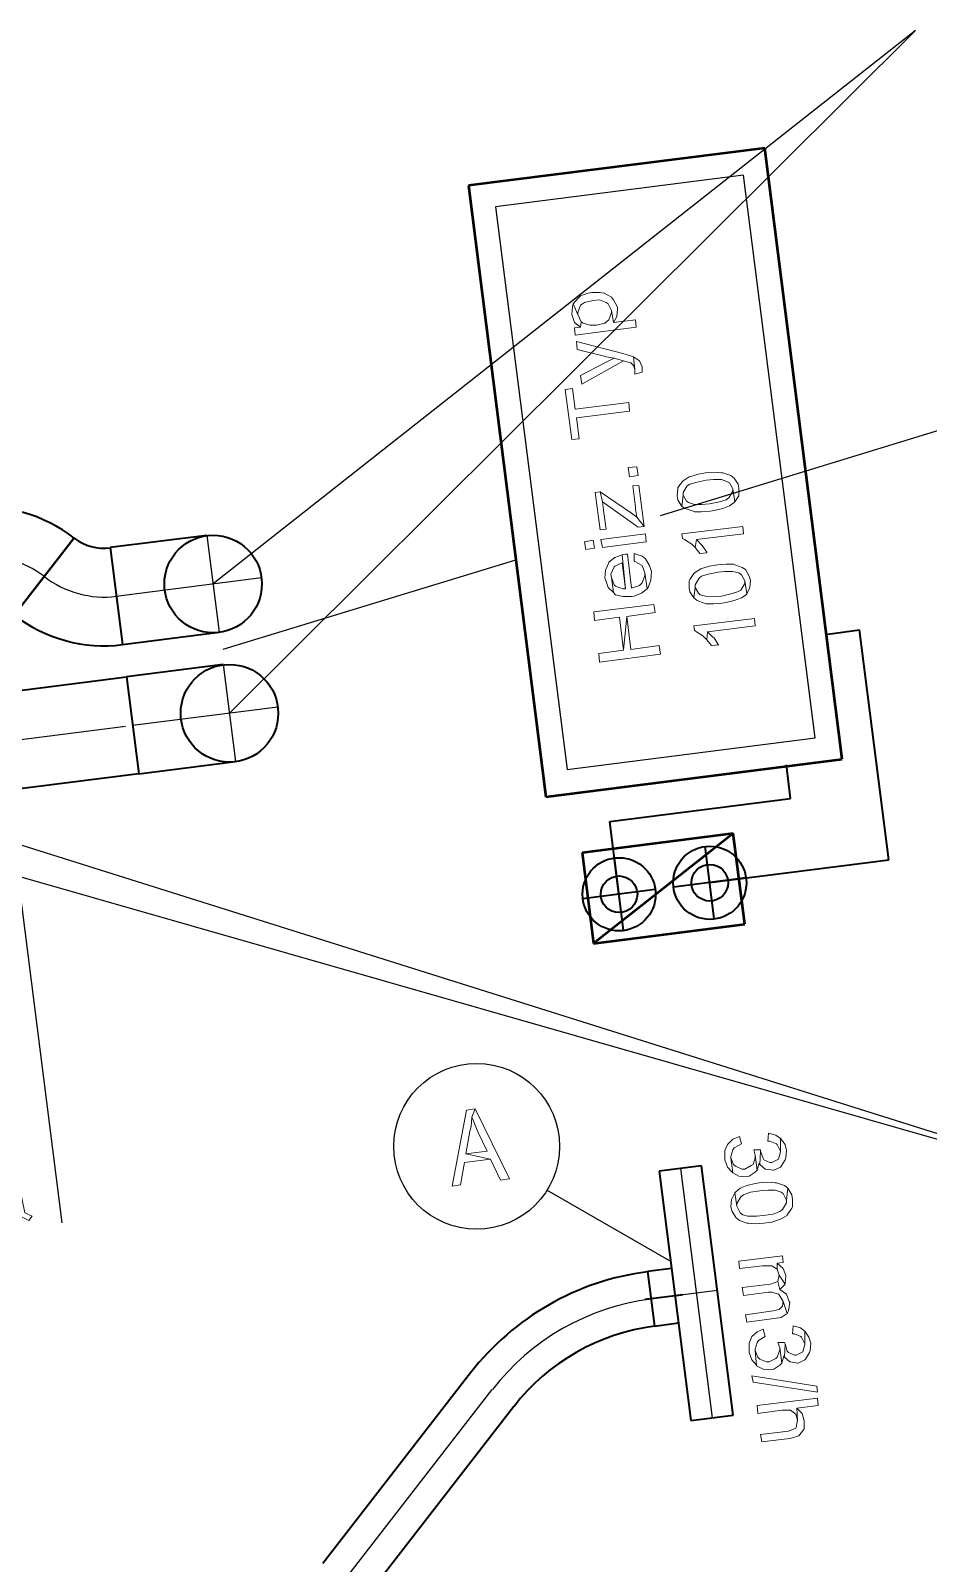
# Model space of a CAD drawing. Header units: metres. Extents: x 2713732.4 to 2713757.2, y 1226081.6 to 1226111.3.
# Drawn here: x 2713745.112 to 2713746.584, y 1226094.084 to 1226096.597 of the extents above; entities that cross this region are included whole.
import ezdxf

# ---------------------------------------------------------------- set-up
doc = ezdxf.new("R2010")
doc.units = ezdxf.units.M
for name, pattern in [('DASHDOT', [1, 0.5, -0.25, 0, -0.25]), ('DASHED', [0.75, 0.5, -0.25]), ('HIDDENX2', [0.75, 0.5, -0.25])]:
    doc.linetypes.add(name, pattern=pattern)
doc.layers.add('einlagen_boden_erstes_og', color=7, linetype='Continuous', true_color=0x000000)

msp = doc.modelspace()

# ---------------------------------------------------------------- linework, layer by layer
at = {"layer": 'einlagen_boden_erstes_og', "color": 7, "linetype": 'Continuous', "lineweight": 25, "extrusion": (0.000477202, 0.001815, 0.999998)}
for p, q in [((2713746.5633, 1226096.597, -0.1714), (2713745.4108, 1226095.69, -0.1692)), ((2713746.5633, 1226096.597, -0.1714), (2713745.4377, 1226095.478, -0.1688)), ((2713744.003, 1226095.6058, -0.1684), (2713746.9219, 1226094.6869, -0.1681)), ((2713745.1631, 1226094.6422, -0.1672), (2713745.0489, 1226095.5422, -0.1687)), ((2713744.5503, 1226095.3654, -0.1682), (2713746.9219, 1226094.6869, -0.1681)), ((2713746.1616, 1226094.5787, -0.1675), (2713745.9584, 1226094.6957, -0.1676))]:
    msp.add_line(p, q, dxfattribs=at)
at = {"layer": 'einlagen_boden_erstes_og', "color": 1, "linetype": 'Continuous', "lineweight": 50, "true_color": 0xff0000, "extrusion": (0.000477202, 0.001815, 0.999998)}
for p, q in [((2713746.3158, 1226096.4045, -0.1709), (2713745.8297, 1226096.3428, -0.1706)), ((2713746.443, 1226095.4025, -0.1692), (2713746.3158, 1226096.4045, -0.1709)), ((2713745.8297, 1226096.3428, -0.1706), (2713745.9569, 1226095.3408, -0.1688)), ((2713745.9569, 1226095.3408, -0.1688), (2713746.443, 1226095.4025, -0.1692))]:
    msp.add_line(p, q, dxfattribs=at)
at = {"layer": 'einlagen_boden_erstes_og', "color": 1, "linetype": 'Continuous', "lineweight": 25, "true_color": 0xff0000, "extrusion": (0.000477202, 0.001815, 0.999998)}
for p, q in [((2713746.2812, 1226096.3598, -0.1708), (2713745.8744, 1226096.3082, -0.1705)), ((2713746.3983, 1226095.4372, -0.1692), (2713746.2812, 1226096.3598, -0.1708)), ((2713745.8744, 1226096.3082, -0.1705), (2713745.9915, 1226095.3856, -0.1689)), ((2713745.9915, 1226095.3856, -0.1689), (2713746.3983, 1226095.4372, -0.1692))]:
    msp.add_line(p, q, dxfattribs=at)
at = {"layer": 'einlagen_boden_erstes_og', "color": 7, "linetype": 'HIDDENX2', "lineweight": 25, "extrusion": (0.000477202, 0.001815, 0.999998)}
msp.add_line((2713745.4276, 1226095.5827, -0.169), (2713746.6519, 1226095.9571, -0.1703), dxfattribs=at)
at = {"layer": 'einlagen_boden_erstes_og', "color": 1, "linetype": 'Continuous', "lineweight": 35, "true_color": 0xff0000, "extrusion": (0.000477202, 0.001815, 0.999998)}
for p, q in [((2713745.0849, 1226095.6388, -0.1689), (2713745.1829, 1226095.7653, -0.1692)), ((2713745.1829, 1226095.7653, -0.1692), (2713745.0849, 1226095.6388, -0.1689)), ((2713745.4007, 1226095.7693, -0.1693), (2713745.242, 1226095.7492, -0.1692)), ((2713745.242, 1226095.7492, -0.1692), (2713745.2621, 1226095.5904, -0.1689)), ((2713745.242, 1226095.7492, -0.1692), (2713745.2621, 1226095.5904, -0.1689)), ((2713745.2621, 1226095.5904, -0.1689), (2713745.4208, 1226095.6106, -0.169)), ((2713746.3583, 1226095.3378, -0.169), (2713746.3513, 1226095.3931, -0.1691)), ((2713746.0616, 1226095.3001, -0.1688), (2713746.3583, 1226095.3378, -0.169)), ((2713746.0767, 1226095.1811, -0.1686), (2713746.0616, 1226095.3001, -0.1688))]:
    msp.add_line(p, q, dxfattribs=at)
at = {"layer": 'einlagen_boden_erstes_og', "color": 7, "linetype": 'DASHDOT', "lineweight": 25, "extrusion": (0.000477202, 0.001815, 0.999998)}
for p, q in [((2713745.4007, 1226095.7693, -0.1693), (2713745.4208, 1226095.6106, -0.169)), ((2713745.252, 1226095.6698, -0.1691), (2713745.4901, 1226095.7, -0.1692)), ((2713745.4276, 1226095.5574, -0.169), (2713745.4477, 1226095.3986, -0.1687)), ((2713745.2789, 1226095.4579, -0.1687), (2713745.517, 1226095.4881, -0.1689)), ((2713744.771, 1226095.3934, -0.1683), (2713745.2789, 1226095.4579, -0.1687)), ((2713745.6266, 1226094.0561, -0.1663), (2713745.8689, 1226094.3688, -0.167))]:
    msp.add_line(p, q, dxfattribs=at)
at = {"layer": 'einlagen_boden_erstes_og', "color": 5, "linetype": 'DASHED', "lineweight": 35, "true_color": 0x0000ff, "extrusion": (0.000477202, 0.001815, 0.999998)}
for p, q in [((2713746.4192, 1226095.6076, -0.1695), (2713746.4714, 1226095.6142, -0.1696)), ((2713746.5193, 1226095.2373, -0.1689), (2713746.4714, 1226095.6142, -0.1696)), ((2713746.2255, 1226095.2, -0.1687), (2713746.5193, 1226095.2373, -0.1689))]:
    msp.add_line(p, q, dxfattribs=at)
at = {"layer": 'einlagen_boden_erstes_og', "color": 150, "linetype": 'Continuous', "lineweight": 35, "true_color": 0x0080ff, "extrusion": (0.000477202, 0.001815, 0.999998)}
for p, q in [((2713745.4276, 1226095.5574, -0.169), (2713745.2689, 1226095.5372, -0.1688)), ((2713744.761, 1226095.4728, -0.1685), (2713745.2689, 1226095.5372, -0.1688)), ((2713745.2689, 1226095.5372, -0.1688), (2713745.289, 1226095.3785, -0.1686)), ((2713745.2689, 1226095.5372, -0.1688), (2713745.289, 1226095.3785, -0.1686)), ((2713745.289, 1226095.3785, -0.1686), (2713744.7811, 1226095.314, -0.1682)), ((2713745.289, 1226095.3785, -0.1686), (2713745.4477, 1226095.3986, -0.1687)), ((2713746.2123, 1226094.7356, -0.1678), (2713746.1428, 1226094.7268, -0.1678)), ((2713746.1428, 1226094.7268, -0.1678), (2713746.1947, 1226094.3181, -0.1671)), ((2713746.2642, 1226094.3269, -0.1671), (2713746.2123, 1226094.7356, -0.1678)), ((2713746.1631, 1226094.5671, -0.1675), (2713746.1234, 1226094.5621, -0.1675)), ((2713746.1234, 1226094.5621, -0.1675), (2713746.1348, 1226094.4728, -0.1673)), ((2713746.1787, 1226094.5237, -0.1674), (2713746.1192, 1226094.5161, -0.1674)), ((2713746.1812, 1226094.524, -0.1674), (2713746.1212, 1226094.5164, -0.1674)), ((2713746.1348, 1226094.4728, -0.1673), (2713746.1744, 1226094.4778, -0.1674)), ((2713745.591, 1226094.0837, -0.1664), (2713745.8333, 1226094.3964, -0.167)), ((2713745.6622, 1226094.0286, -0.1663), (2713745.9044, 1226094.3413, -0.167)), ((2713746.1947, 1226094.3181, -0.1671), (2713746.2642, 1226094.3269, -0.1671))]:
    msp.add_line(p, q, dxfattribs=at)
at = {"layer": 'einlagen_boden_erstes_og', "color": 7, "linetype": 'HIDDENX2', "lineweight": 50, "extrusion": (0.000477202, 0.001815, 0.999998)}
for p, q in [((2713746.2641, 1226095.2805, -0.1689), (2713746.0161, 1226095.249, -0.1687)), ((2713746.2641, 1226095.2805, -0.1689), (2713746.035, 1226095.1002, -0.1684)), ((2713746.283, 1226095.1317, -0.1686), (2713746.2641, 1226095.2805, -0.1689)), ((2713746.0161, 1226095.249, -0.1687), (2713746.035, 1226095.1002, -0.1684)), ((2713746.035, 1226095.1002, -0.1684), (2713746.283, 1226095.1317, -0.1686))]:
    msp.add_line(p, q, dxfattribs=at)
at = {"layer": 'einlagen_boden_erstes_og', "color": 7, "linetype": 'DASHDOT', "lineweight": 35, "extrusion": (0.000477202, 0.001815, 0.999998)}
for p, q in [((2713746.2331, 1226095.1405, -0.1686), (2713746.218, 1226095.2595, -0.1688)), ((2713746.0843, 1226095.1216, -0.1685), (2713746.0692, 1226095.2406, -0.1687)), ((2713746.2851, 1226095.2075, -0.1687), (2713746.166, 1226095.1924, -0.1686)), ((2713746.1363, 1226095.1887, -0.1686), (2713746.0172, 1226095.1735, -0.1685))]:
    msp.add_line(p, q, dxfattribs=at)
at = {"layer": 'einlagen_boden_erstes_og', "color": 150, "linetype": 'Continuous', "lineweight": 25, "true_color": 0x0080ff, "extrusion": (0.000477202, 0.001815, 0.999998)}
for p, q in [((2713746.1776, 1226094.7312, -0.1678), (2713746.2294, 1226094.3225, -0.1671)), ((2713746.2382, 1226094.5313, -0.1675), (2713746.1688, 1226094.5224, -0.1674))]:
    msp.add_line(p, q, dxfattribs=at)
at = {"layer": 'einlagen_boden_erstes_og', "color": 1, "lineweight": 0}
for points in [[(2713746.0016, 1226096.149), (2713746.0092, 1226096.1316), (2713746.0092, 1226096.1348), (2713746.0135, 1226096.1468), (2713746.02, 1226096.1511), (2713746.0342, 1226096.1544), (2713746.045, 1226096.1555), (2713746.0559, 1226096.1511), (2713746.0592, 1226096.149), (2713746.0646, 1226096.1381), (2713746.0678, 1226096.1186), (2713746.0733, 1226096.1283), (2713746.0744, 1226096.1403), (2713746.0744, 1226096.1435), (2713746.0678, 1226096.1555), (2713746.0646, 1226096.1598), (2713746.0526, 1226096.1663), (2713746.045, 1226096.1674), (2713746.032, 1226096.1674), (2713746.0255, 1226096.1663), (2713746.0135, 1226096.162), (2713746.0103, 1226096.1587)], [(2713745.9994, 1226096.1316), (2713746.0038, 1226096.1186), (2713746.0135, 1226096.1109), (2713746.0146, 1226096.1196), (2713746.0092, 1226096.1316), (2713746.0016, 1226096.149), (2713746.0005, 1226096.1446)], [(2713746.0038, 1226096.1099), (2713746.0048, 1226096.0979), (2713746.1048, 1226096.1109), (2713746.1037, 1226096.1229), (2713746.0678, 1226096.1186), (2713746.0646, 1226096.1381), (2713746.0646, 1226096.1348), (2713746.0602, 1226096.1229), (2713746.0537, 1226096.1175), (2713746.0396, 1226096.1142), (2713746.0287, 1226096.1142), (2713746.0179, 1226096.1175), (2713746.0146, 1226096.1196), (2713746.0135, 1226096.1109)], [(2713746.007, 1226096.0871), (2713746.0081, 1226096.074), (2713746.0526, 1226096.0632), (2713746.0559, 1226096.0621), (2713746.0689, 1226096.0599), (2713746.0841, 1226096.0556), (2713746.0874, 1226096.0545), (2713746.0961, 1226096.0523), (2713746.1004, 1226096.0479), (2713746.1026, 1226096.0414), (2713746.1004, 1226096.0621), (2713746.0972, 1226096.0632), (2713746.083, 1226096.0675)], [(2713746.0135, 1226096.0317), (2713746.0157, 1226096.0175), (2713746.0841, 1226096.0556), (2713746.0689, 1226096.0599), (2713746.0646, 1226096.0577), (2713746.0537, 1226096.0523)], [(2713746.1026, 1226096.0338), (2713746.1146, 1226096.0371), (2713746.1146, 1226096.0458), (2713746.1102, 1226096.0556), (2713746.1004, 1226096.0621), (2713746.1026, 1226096.0414)], [(2713745.9885, 1226096.0088), (2713745.9994, 1226095.9263), (2713746.0114, 1226095.9274), (2713746.007, 1226095.9621), (2713746.0939, 1226095.973), (2713746.0928, 1226095.9871), (2713746.0048, 1226095.9763), (2713746.0005, 1226096.0099)], [(2713746.108, 1226095.8676), (2713746.0939, 1226095.8655), (2713746.0917, 1226095.8807), (2713746.1059, 1226095.8818), (2713746.108, 1226095.8676)], [(2713746.1721, 1226095.834), (2713746.1732, 1226095.8274), (2713746.1797, 1226095.8166), (2713746.1819, 1226095.835), (2713746.1819, 1226095.8394), (2713746.1884, 1226095.8503), (2713746.1928, 1226095.8535), (2713746.2047, 1226095.8568), (2713746.2199, 1226095.86), (2713746.2319, 1226095.8611), (2713746.2449, 1226095.8611), (2713746.2536, 1226095.8579), (2713746.2579, 1226095.8557), (2713746.2634, 1226095.8459), (2713746.2666, 1226095.8242), (2713746.2731, 1226095.834), (2713746.2731, 1226095.847), (2713746.2721, 1226095.8535), (2713746.2655, 1226095.8633), (2713746.2601, 1226095.8676), (2713746.2471, 1226095.872), (2713746.2449, 1226095.872), (2713746.2329, 1226095.8731), (2713746.2188, 1226095.872), (2713746.2069, 1226095.8698), (2713746.196, 1226095.8665), (2713746.1917, 1226095.8655), (2713746.1819, 1226095.8589), (2713746.1808, 1226095.8579), (2713746.1732, 1226095.8481), (2713746.1732, 1226095.8459)], [(2713746.0374, 1226095.8394), (2713746.0461, 1226095.7786), (2713746.0559, 1226095.7796), (2713746.0515, 1226095.8101), (2713746.0515, 1226095.8111), (2713746.0494, 1226095.8242), (2713746.0461, 1226095.8405)], [(2713746.0461, 1226095.8405), (2713746.0494, 1226095.8242), (2713746.108, 1226095.7829), (2713746.1178, 1226095.784), (2713746.1059, 1226095.7992), (2713746.0972, 1226095.8057)], [(2713746.0993, 1226095.8503), (2713746.1037, 1226095.8155), (2713746.1037, 1226095.8122), (2713746.1059, 1226095.7992), (2713746.1178, 1226095.784), (2713746.1091, 1226095.8513)], [(2713746.1797, 1226095.8166), (2713746.1852, 1226095.8133), (2713746.1982, 1226095.809), (2713746.2004, 1226095.8079), (2713746.2123, 1226095.8079), (2713746.2264, 1226095.809), (2713746.2329, 1226095.8101), (2713746.2471, 1226095.8133), (2713746.2579, 1226095.8177), (2713746.2655, 1226095.8231), (2713746.2666, 1226095.8242), (2713746.2634, 1226095.8459), (2713746.2634, 1226095.8416), (2713746.2568, 1226095.8307), (2713746.2525, 1226095.8274), (2713746.2416, 1226095.8242), (2713746.2253, 1226095.8209), (2713746.2123, 1226095.8198), (2713746.2004, 1226095.8198), (2713746.1906, 1226095.8231), (2713746.1873, 1226095.8253), (2713746.1819, 1226095.835)], [(2713746.1797, 1226095.772), (2713746.1808, 1226095.7644), (2713746.1841, 1226095.7623), (2713746.196, 1226095.7547), (2713746.2014, 1226095.7492), (2713746.2036, 1226095.7623), (2713746.2807, 1226095.772), (2713746.2797, 1226095.784)], [(2713746.02, 1226095.759), (2713746.0222, 1226095.746), (2713746.0363, 1226095.7481), (2713746.0342, 1226095.7612)], [(2713746.0472, 1226095.7623), (2713746.0494, 1226095.7492), (2713746.1211, 1226095.759), (2713746.12, 1226095.772)], [(2713746.2014, 1226095.7492), (2713746.2091, 1226095.7395), (2713746.221, 1226095.7405), (2713746.221, 1226095.7416), (2713746.2134, 1226095.7525), (2713746.2123, 1226095.7536), (2713746.2036, 1226095.7623)], [(2713746.0537, 1226095.6993), (2713746.0548, 1226095.6971), (2713746.0592, 1226095.6841), (2713746.0678, 1226095.6754), (2713746.0646, 1226095.7004), (2713746.0635, 1226095.7058), (2713746.0689, 1226095.7177), (2713746.07, 1226095.7188), (2713746.082, 1226095.7242), (2713746.0874, 1226095.6819), (2713746.082, 1226095.7373), (2713746.07, 1226095.7329), (2713746.0602, 1226095.7253), (2713746.0602, 1226095.7242), (2713746.0548, 1226095.7123)], [(2713746.0678, 1226095.6754), (2713746.0711, 1226095.6721), (2713746.083, 1226095.6689), (2713746.0972, 1226095.6689), (2713746.1015, 1226095.6699), (2713746.1135, 1226095.6743), (2713746.1232, 1226095.6819), (2713746.1189, 1226095.708), (2713746.1189, 1226095.7036), (2713746.1146, 1226095.6917), (2713746.1102, 1226095.6873), (2713746.0972, 1226095.683), (2713746.0907, 1226095.7384), (2713746.0874, 1226095.7384), (2713746.082, 1226095.7373), (2713746.0874, 1226095.6819), (2713746.083, 1226095.6819), (2713746.0711, 1226095.6862), (2713746.0689, 1226095.6884), (2713746.0646, 1226095.7004)], [(2713746.1015, 1226095.7264), (2713746.1026, 1226095.7264), (2713746.1146, 1226095.7199), (2713746.1189, 1226095.708), (2713746.1232, 1226095.6819), (2713746.1243, 1226095.6841), (2713746.1287, 1226095.696), (2713746.1298, 1226095.7101), (2713746.1265, 1226095.7199), (2713746.12, 1226095.7308), (2713746.1146, 1226095.7351), (2713746.1015, 1226095.7395)], [(2713746.1917, 1226095.683), (2713746.1928, 1226095.6765), (2713746.1993, 1226095.6667), (2713746.2014, 1226095.6841), (2713746.2014, 1226095.6884), (2713746.208, 1226095.6993), (2713746.2123, 1226095.7025), (2713746.2232, 1226095.7058), (2713746.2395, 1226095.709), (2713746.2503, 1226095.7101), (2713746.2634, 1226095.7101), (2713746.2731, 1226095.708), (2713746.2775, 1226095.7047), (2713746.2829, 1226095.6949), (2713746.2862, 1226095.6732), (2713746.2916, 1226095.6841), (2713746.2927, 1226095.696), (2713746.2905, 1226095.7025), (2713746.284, 1226095.7134), (2713746.2786, 1226095.7166), (2713746.2666, 1226095.721), (2713746.2645, 1226095.7221), (2713746.2525, 1226095.7221), (2713746.2384, 1226095.721), (2713746.2253, 1226095.7188), (2713746.2145, 1226095.7156), (2713746.2112, 1226095.7145), (2713746.2004, 1226095.708), (2713746.1993, 1226095.7069), (2713746.1928, 1226095.6971), (2713746.1917, 1226095.6949)], [(2713746.1993, 1226095.6667), (2713746.2047, 1226095.6623), (2713746.2167, 1226095.658), (2713746.2199, 1226095.6569), (2713746.2319, 1226095.6569), (2713746.246, 1226095.658), (2713746.2525, 1226095.6591), (2713746.2655, 1226095.6623), (2713746.2775, 1226095.6667), (2713746.2851, 1226095.6721), (2713746.2862, 1226095.6732), (2713746.2829, 1226095.6949), (2713746.2829, 1226095.6906), (2713746.2764, 1226095.6797), (2713746.271, 1226095.6765), (2713746.2601, 1226095.6732), (2713746.2449, 1226095.6699), (2713746.2319, 1226095.6689), (2713746.2188, 1226095.6699), (2713746.2101, 1226095.6721), (2713746.2069, 1226095.6743), (2713746.2014, 1226095.6841)], [(2713746.0353, 1226095.6439), (2713746.0363, 1226095.6297), (2713746.0776, 1226095.6352), (2713746.0841, 1226095.5809), (2713746.0896, 1226095.6363), (2713746.1363, 1226095.6428), (2713746.1341, 1226095.6558)], [(2713746.0439, 1226095.5754), (2713746.045, 1226095.5613), (2713746.145, 1226095.5743), (2713746.1428, 1226095.5885), (2713746.0961, 1226095.582), (2713746.0896, 1226095.6363), (2713746.0841, 1226095.5809)], [(2713746.1993, 1226095.6211), (2713746.2004, 1226095.6135), (2713746.2036, 1226095.6113), (2713746.2145, 1226095.6048), (2713746.221, 1226095.5982), (2713746.2221, 1226095.6113), (2713746.3003, 1226095.6211), (2713746.2992, 1226095.633)], [(2713746.221, 1226095.5982), (2713746.2286, 1226095.5885), (2713746.2406, 1226095.5896), (2713746.2395, 1226095.5906), (2713746.2329, 1226095.6015), (2713746.2308, 1226095.6026), (2713746.2221, 1226095.6113)]]:
    msp.add_lwpolyline(points, close=True, dxfattribs=at)
at = {"layer": 'einlagen_boden_erstes_og', "color": 7, "lineweight": 0}
for points in [[(2713745.8408, 1226094.8292), (2713745.8267, 1226094.827), (2713745.8028, 1226094.7021), (2713745.8169, 1226094.7043), (2713745.8234, 1226094.7412), (2713745.8658, 1226094.7466), (2713745.8256, 1226094.7553), (2713745.8321, 1226094.7923), (2713745.8343, 1226094.7999), (2713745.8354, 1226094.8151)], [(2713745.8408, 1226094.8292), (2713745.8354, 1226094.8151), (2713745.8386, 1226094.8075), (2713745.8452, 1226094.7912), (2713745.8604, 1226094.7597), (2713745.8256, 1226094.7553), (2713745.8658, 1226094.7466), (2713745.8821, 1226094.7119), (2713745.8973, 1226094.7141)], [(2713745.0316, 1226094.6836), (2713745.0837, 1226094.6587), (2713745.0859, 1226094.6445), (2713745.0967, 1226094.6521), (2713745.1087, 1226094.6456), (2713745.1141, 1226094.6532), (2713745.1022, 1226094.6587), (2713745.0935, 1226094.701), (2713745.0935, 1226094.6771), (2713745.0935, 1226094.6771), (2713745.0902, 1226094.6641), (2713745.0381, 1226094.6891)]]:
    msp.add_lwpolyline(points, close=True, dxfattribs=at)
at = {"layer": 'einlagen_boden_erstes_og', "color": 150, "lineweight": 0}
for points in [[(2713746.2775, 1226094.7716), (2713746.2742, 1226094.7836), (2713746.2634, 1226094.7792), (2713746.2547, 1226094.7705), (2713746.2503, 1226094.7608), (2713746.2503, 1226094.7477), (2713746.2503, 1226094.7456), (2713746.2547, 1226094.7336), (2713746.2623, 1226094.7249), (2713746.2634, 1226094.7238), (2713746.2601, 1226094.7488), (2713746.2601, 1226094.751), (2713746.2634, 1226094.7618), (2713746.2655, 1226094.7651)], [(2713746.3513, 1226094.7608), (2713746.3492, 1226094.7705), (2713746.3416, 1226094.7803), (2713746.3416, 1226094.7597), (2713746.3416, 1226094.7586), (2713746.3383, 1226094.7466), (2713746.3383, 1226094.7466), (2713746.3275, 1226094.7412), (2713746.3242, 1226094.7412), (2713746.3144, 1226094.7456), (2713746.3133, 1226094.7477), (2713746.309, 1226094.7597), (2713746.3079, 1226094.7379), (2713746.3166, 1226094.7303), (2713746.3177, 1226094.7303), (2713746.3296, 1226094.7282), (2713746.3307, 1226094.7282), (2713746.3416, 1226094.7336), (2713746.3427, 1226094.7347), (2713746.3492, 1226094.7456), (2713746.3503, 1226094.7488)], [(2713746.3416, 1226094.7803), (2713746.334, 1226094.7857), (2713746.322, 1226094.789), (2713746.3209, 1226094.776), (2713746.3242, 1226094.776), (2713746.3351, 1226094.7716), (2713746.3361, 1226094.7705), (2713746.3416, 1226094.7597)], [(2713746.3036, 1226094.7282), (2713746.3003, 1226094.7532), (2713746.3003, 1226094.7488), (2713746.297, 1226094.7379), (2713746.2938, 1226094.7358), (2713746.2829, 1226094.7303), (2713746.2786, 1226094.7303), (2713746.2677, 1226094.7347), (2713746.2645, 1226094.7379), (2713746.2601, 1226094.7488), (2713746.2634, 1226094.7238), (2713746.2731, 1226094.7184), (2713746.2851, 1226094.7173), (2713746.2905, 1226094.7184), (2713746.3003, 1226094.7249)], [(2713746.309, 1226094.7618), (2713746.2981, 1226094.7618), (2713746.3003, 1226094.7532), (2713746.3036, 1226094.7282), (2713746.3068, 1226094.7401), (2713746.3079, 1226094.7379), (2713746.309, 1226094.7597)], [(2713746.3611, 1226094.6804), (2713746.36, 1226094.688), (2713746.3535, 1226094.6988), (2713746.3513, 1226094.6793), (2713746.3513, 1226094.6749), (2713746.3448, 1226094.6641), (2713746.3405, 1226094.6608), (2713746.3296, 1226094.6565), (2713746.3133, 1226094.6543), (2713746.3025, 1226094.6532), (2713746.2883, 1226094.6532), (2713746.2797, 1226094.6554), (2713746.2753, 1226094.6587), (2713746.2699, 1226094.6695), (2713746.2666, 1226094.6912), (2713746.2612, 1226094.6804), (2713746.2601, 1226094.6684), (2713746.2623, 1226094.6608), (2713746.2688, 1226094.65), (2713746.2742, 1226094.6456), (2713746.2862, 1226094.6413), (2713746.2894, 1226094.6413), (2713746.3003, 1226094.6402), (2713746.3144, 1226094.6413), (2713746.3275, 1226094.6434), (2713746.3383, 1226094.6467), (2713746.3416, 1226094.6478), (2713746.3524, 1226094.6543), (2713746.3524, 1226094.6554), (2713746.36, 1226094.6663), (2713746.3611, 1226094.6684)], [(2713746.3535, 1226094.6988), (2713746.3481, 1226094.7032), (2713746.3351, 1226094.7075), (2713746.3329, 1226094.7075), (2713746.3209, 1226094.7086), (2713746.3068, 1226094.7075), (2713746.3003, 1226094.7064), (2713746.2862, 1226094.7032), (2713746.2753, 1226094.6988), (2713746.2677, 1226094.6923), (2713746.2666, 1226094.6912), (2713746.2699, 1226094.6695), (2713746.2699, 1226094.6739), (2713746.2764, 1226094.6847), (2713746.2807, 1226094.688), (2713746.2927, 1226094.6923), (2713746.3079, 1226094.6945), (2713746.3209, 1226094.6956), (2713746.3329, 1226094.6956), (2713746.3427, 1226094.6923), (2713746.3459, 1226094.6902), (2713746.3513, 1226094.6793)], [(2713746.3459, 1226094.5772), (2713746.3448, 1226094.588), (2713746.2731, 1226094.5794), (2713746.2742, 1226094.5674), (2713746.3122, 1226094.5718), (2713746.3144, 1226094.5718), (2713746.3275, 1226094.5718), (2713746.3361, 1226094.5663), (2713746.3361, 1226094.5761)], [(2713746.3503, 1226094.5555), (2713746.3503, 1226094.5555), (2713746.3459, 1226094.5674), (2713746.3361, 1226094.5761), (2713746.3361, 1226094.5663), (2713746.3394, 1226094.5565), (2713746.3492, 1226094.5413), (2713746.3492, 1226094.5424)], [(2713746.3492, 1226094.5413), (2713746.3394, 1226094.5565), (2713746.3372, 1226094.5457), (2713746.3405, 1226094.5327)], [(2713746.3568, 1226094.512), (2713746.3557, 1226094.5131), (2713746.3513, 1226094.525), (2713746.3405, 1226094.5327), (2713746.3372, 1226094.5457), (2713746.3372, 1226094.5457), (2713746.3253, 1226094.5413), (2713746.2786, 1226094.5359), (2713746.2807, 1226094.5229), (2713746.322, 1226094.5283), (2713746.3275, 1226094.5283), (2713746.3383, 1226094.525), (2713746.3394, 1226094.524), (2713746.3459, 1226094.5131), (2713746.3524, 1226094.4935), (2713746.3546, 1226094.4979)], [(2713746.3524, 1226094.4935), (2713746.3459, 1226094.5131), (2713746.3448, 1226094.5055), (2713746.3394, 1226094.5001), (2713746.3296, 1226094.4979), (2713746.284, 1226094.4914), (2713746.2862, 1226094.4794), (2713746.3351, 1226094.4859), (2713746.3427, 1226094.487)], [(2713746.3818, 1226094.4642), (2713746.3742, 1226094.4696), (2713746.3622, 1226094.4729), (2713746.3611, 1226094.4599), (2713746.3644, 1226094.4599), (2713746.3752, 1226094.4555), (2713746.3763, 1226094.4544), (2713746.3818, 1226094.4436)], [(2713746.3166, 1226094.4555), (2713746.3133, 1226094.4675), (2713746.3036, 1226094.4631), (2713746.2949, 1226094.4555), (2713746.2905, 1226094.4447), (2713746.2905, 1226094.4316), (2713746.2905, 1226094.4295), (2713746.2949, 1226094.4175), (2713746.3025, 1226094.4088), (2713746.3025, 1226094.4077), (2713746.3003, 1226094.4327), (2713746.3003, 1226094.4349), (2713746.3036, 1226094.4458), (2713746.3057, 1226094.449)], [(2713746.3915, 1226094.4447), (2713746.3883, 1226094.4544), (2713746.3818, 1226094.4642), (2713746.3818, 1226094.4436), (2713746.3818, 1226094.4425), (2713746.3785, 1226094.4305), (2713746.3785, 1226094.4305), (2713746.3676, 1226094.4251), (2713746.3644, 1226094.4251), (2713746.3546, 1226094.4295), (2713746.3524, 1226094.4316), (2713746.3492, 1226094.4436), (2713746.3481, 1226094.4219), (2713746.3568, 1226094.4143), (2713746.3579, 1226094.4143), (2713746.3698, 1226094.4121), (2713746.3709, 1226094.4121), (2713746.3818, 1226094.4175), (2713746.3829, 1226094.4186), (2713746.3894, 1226094.4295), (2713746.3905, 1226094.4327)], [(2713746.3437, 1226094.4121), (2713746.3405, 1226094.4371), (2713746.3405, 1226094.4338), (2713746.3361, 1226094.4219), (2713746.334, 1226094.4197), (2713746.3231, 1226094.4143), (2713746.3188, 1226094.4143), (2713746.3079, 1226094.4186), (2713746.3046, 1226094.4219), (2713746.3003, 1226094.4327), (2713746.3025, 1226094.4077), (2713746.3133, 1226094.4023), (2713746.3253, 1226094.4012), (2713746.3307, 1226094.4023), (2713746.3405, 1226094.4088)], [(2713746.3481, 1226094.4458), (2713746.3372, 1226094.4458), (2713746.3405, 1226094.4371), (2713746.3437, 1226094.4121), (2713746.347, 1226094.424), (2713746.3481, 1226094.4219), (2713746.3492, 1226094.4436)], [(2713746.2949, 1226094.3914), (2713746.4013, 1226094.3741), (2713746.4024, 1226094.3643), (2713746.297, 1226094.3806), (2713746.2949, 1226094.3914)], [(2713746.4035, 1226094.3426), (2713746.4024, 1226094.3545), (2713746.3036, 1226094.3426), (2713746.3046, 1226094.3295), (2713746.3437, 1226094.335), (2713746.3448, 1226094.335), (2713746.3579, 1226094.335), (2713746.3666, 1226094.3284), (2713746.3698, 1226094.3187), (2713746.3687, 1226094.3382)], [(2713746.3807, 1226094.3176), (2713746.3774, 1226094.3295), (2713746.3687, 1226094.3382), (2713746.3698, 1226094.3187), (2713746.3676, 1226094.3067), (2713746.3666, 1226094.3056), (2713746.3546, 1226094.3002), (2713746.309, 1226094.2948), (2713746.3112, 1226094.2828), (2713746.3568, 1226094.2882), (2713746.3611, 1226094.2893), (2713746.372, 1226094.2926), (2713746.3796, 1226094.3024), (2713746.3807, 1226094.3045)]]:
    msp.add_lwpolyline(points, close=True, dxfattribs=at)
at = {"layer": 'einlagen_boden_erstes_og', "color": 1, "linetype": 'Continuous', "lineweight": 35, "true_color": 0xff0000, "extrusion": (0.000477202, 0.001815, 0.999998)}
for centre, radius in [((2713745.1019, 1226091.3194, 3520.5086), 0.08), ((2713745.7678, 1226090.8106, 3520.5086), 0.03)]:
    msp.add_circle(centre, radius, dxfattribs=at)
at = {"layer": 'einlagen_boden_erstes_og', "color": 150, "linetype": 'Continuous', "lineweight": 35, "true_color": 0x0080ff, "extrusion": (0.000477202, 0.001815, 0.999998)}
msp.add_circle((2713745.1287, 1226091.1075, 3520.5086), 0.08, dxfattribs=at)
at = {"layer": 'einlagen_boden_erstes_og', "color": 7, "linetype": 'Continuous', "lineweight": 35, "extrusion": (0.000477202, 0.001815, 0.999998)}
for centre in [(2713745.9166, 1226090.8294, 3520.5086), (2713745.7678, 1226090.8106, 3520.5086)]:
    msp.add_circle(centre, 0.06, dxfattribs=at)
at = {"layer": 'einlagen_boden_erstes_og', "color": 5, "linetype": 'Continuous', "lineweight": 35, "true_color": 0x0000ff, "extrusion": (0.000477202, 0.001815, 0.999998)}
msp.add_circle((2713745.9166, 1226090.8294, 3520.5086), 0.03, dxfattribs=at)
at = {"layer": 'einlagen_boden_erstes_og', "color": 7, "linetype": 'Continuous', "lineweight": 25, "extrusion": (0.000477202, 0.001815, 0.999998)}
msp.add_circle((2713745.5341, 1226090.3972, 3520.5086), 0.136, dxfattribs=at)
at = {"layer": 'einlagen_boden_erstes_og', "color": 1, "linetype": 'Continuous', "lineweight": 35, "true_color": 0xff0000, "extrusion": (0.000477202, 0.001815, 0.999998)}
for centre, radius, start, end in [((2713744.727, 1226091.205, 3520.5086), 0.24, 52.2325, 97.2325), ((2713744.923, 1226091.458, 3520.5086), 0.08, 232.2326, 277.2326), ((2713744.923, 1226091.458, 3520.5086), 0.24, 232.2326, 277.2326)]:
    msp.add_arc(centre, radius, start, end, dxfattribs=at)
at = {"layer": 'einlagen_boden_erstes_og', "color": 7, "linetype": 'DASHDOT', "lineweight": 25, "extrusion": (0.000477202, 0.001815, 0.999998)}
for centre, radius, start, end in [((2713744.727, 1226091.205, 3520.5086), 0.16, 52.2325, 97.2325), ((2713744.923, 1226091.458, 3520.5086), 0.16, 232.2326, 277.2326), ((2713745.8693, 1226089.7586, 3520.5086), 0.3914, 97.2326, 142.2326)]:
    msp.add_arc(centre, radius, start, end, dxfattribs=at)
at = {"layer": 'einlagen_boden_erstes_og', "color": 150, "linetype": 'Continuous', "lineweight": 35, "true_color": 0x0080ff, "extrusion": (0.000477202, 0.001815, 0.999998)}
for radius in [0.4364, 0.3464]:
    msp.add_arc((2713745.8693, 1226089.7586, 3520.5086), radius, 97.2326, 142.2326, dxfattribs=at)

doc.saveas('drawing.dxf')
